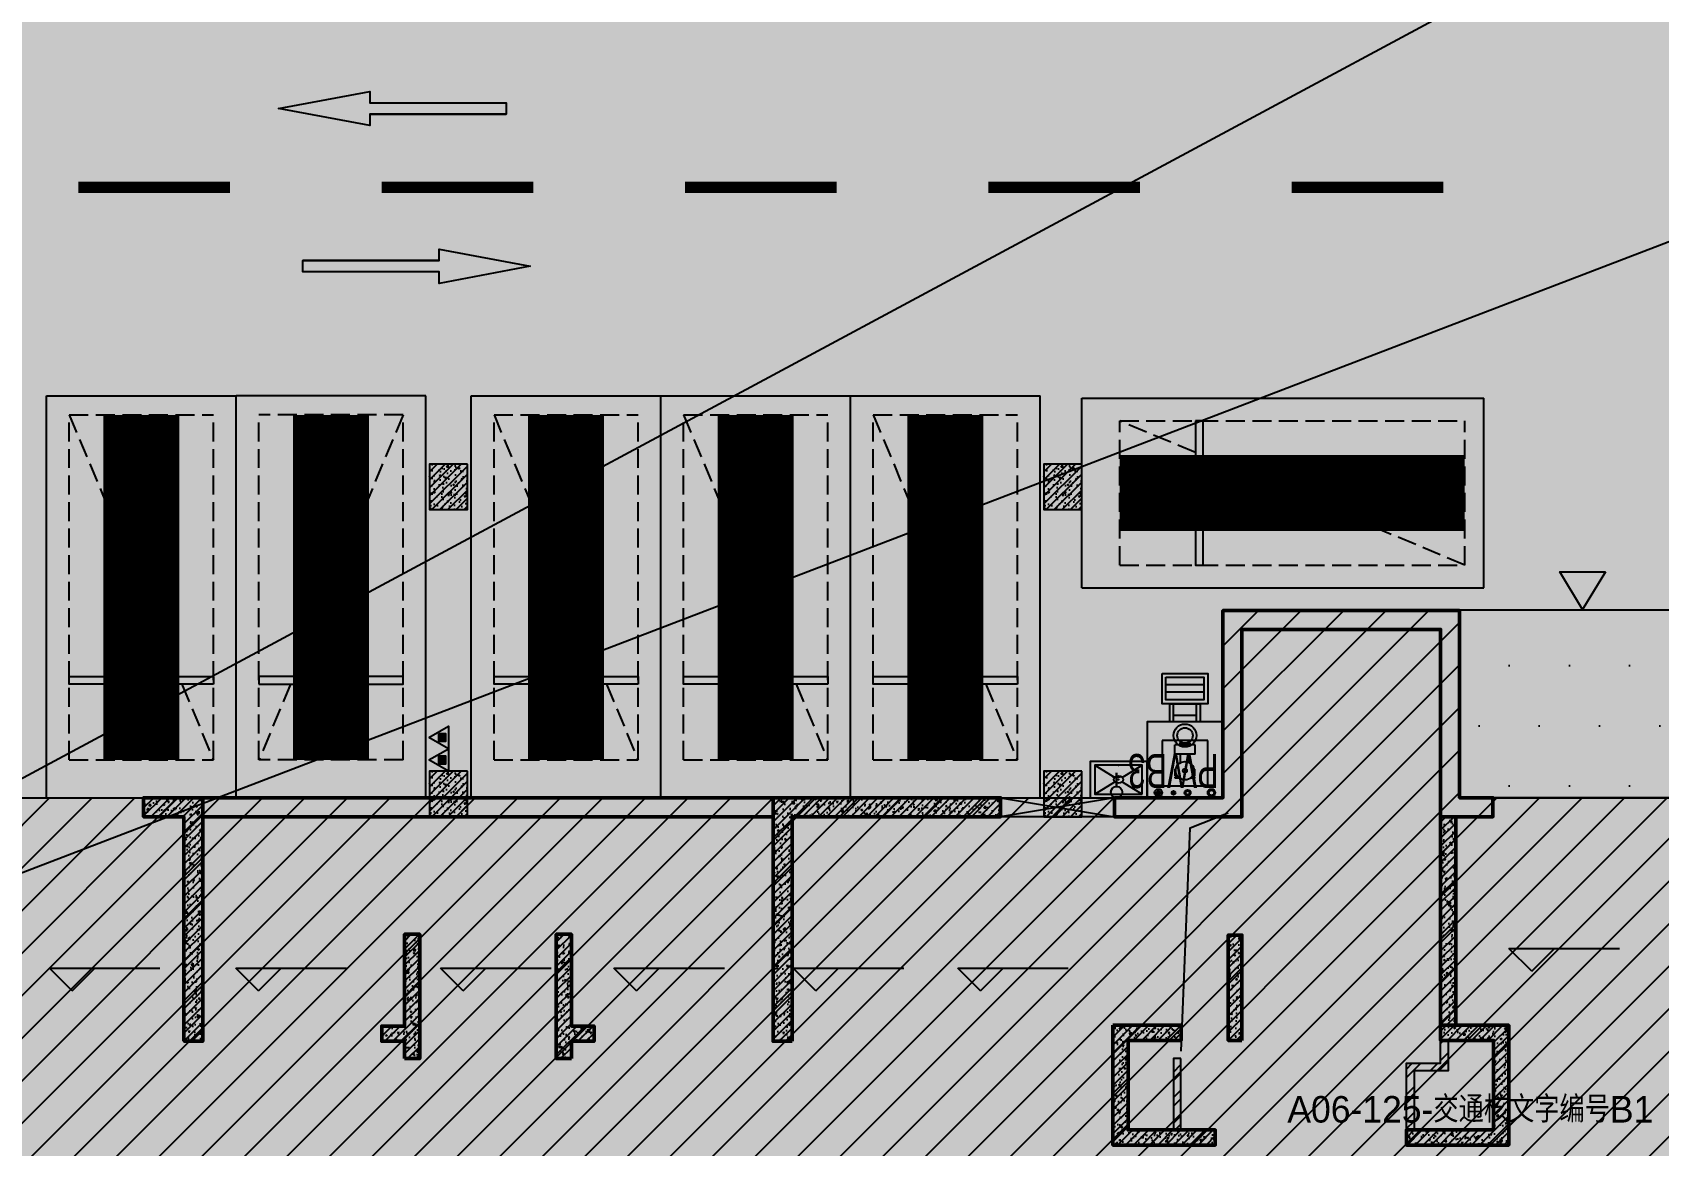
# Model space of a CAD drawing. Extents: x -1338203 to 1886333, y -530034 to 1031844.
# Drawn here: x 762772 to 784210, y 186844 to 201521 of the extents above; entities that cross this region are included whole.
import ezdxf

# ---------------------------------------------------------------- set-up
doc = ezdxf.new("R2010")
doc.units = 0
doc.header["$LTSCALE"] = 1000
doc.header["$MEASUREMENT"] = 0
doc.linetypes.add('A-001-平面B2$0$__DASH', pattern=[0.35, 0.25, -0.1])
for name, color, linetype in [('0P-EQUIP-CW', 7, 'Continuous'), ('0P-PIPE-CW', 3, 'Continuous'), ('A-001-平面参照B1$0$0A-ELEV-PATT', 8, 'Continuous'), ('A-001-平面参照B1$0$AUDIT_D_220531184525-2', 40, 'Continuous'), ('A-06-平面B1$0$0A-A-SYMB-ELEV', 150, 'Continuous'), ('A-06-平面B1$0$0A-S-WALL', 255, 'Continuous'), ('A-125-交通核B1(5#6#)$0$0A-E-EVTR', 2, 'Continuous'), ('A-125-交通核B1(5#6#)$0$0A-O-HOLE', 52, 'Continuous'), ('p-a-regular', 5, 'Continuous'), ('S-06-墙柱B1_1$0$0S-CW-HATCH', 251, 'Continuous'), ('S-06-墙柱B1_1$0$0S-CW-HATCH-UP', 251, 'Continuous'), ('S-06-墙柱B1_1$0$0S-S-HOLE', 55, 'Continuous'), ('S001地下一墙柱$0$S001地下一墙柱$0$0S-CC-LINE', 52, 'Continuous'), ('S001地下一墙柱$0$S001地下一墙柱$0$0S-CW-HATCH', 251, 'Continuous'), ('S001地下一墙柱$0$S001地下一墙柱$0$0S-CW-HATCH-UP', 251, 'Continuous'), ('中心线', 42, 'Continuous'), ('地面指向箭头', 7, 'Continuous'), ('负一层消火栓$0$0P-EQUIP-FH', 7, 'Continuous'), ('负一层集水坑及排水沟$0$P001-预留预埋-B1$0$0A-O-FIXT', 6, 'Continuous'), ('负一层集水坑及排水沟$0$P001-预留预埋-B1$0$0P-EQUIP-WW', 7, 'Continuous'), ('负一层集水坑及排水沟$0$P001-预留预埋-B1$0$A-001-平面B1$0$0A-A-HATH', 8, 'Continuous'), ('负一层集水坑及排水沟$0$P001-预留预埋-B1$0$A-001-平面B1$0$0A-P-ROOF-DRAN', 190, 'Continuous'), ('负一层集水坑及排水沟$0$P001-预留预埋-B1$0$P001-预留预埋-B1$0$0P-EQUIP-WW', 7, 'Continuous')]:
    doc.layers.add(name, color=color, linetype=linetype)
for name, color, linetype, plot in [('A-125-交通核B1(5#6#)$0$AAD-A-MARK', 6, 'Continuous', False), ('A06-125-交通核文字编号B1$0$AAD-A-MARK', 6, 'Continuous', False), ('A06-125-交通核文字编号B1$0$AAD-A-XM', 6, 'Continuous', False), ('AAD-A-PROOF', 30, 'Continuous', False), ('负一层消火栓$0$AAD-A-MODIFY_20230609', 201, 'Continuous', False)]:
    doc.layers.add(name, color=color, linetype=linetype, plot=plot)
doc.layers.add('p-a-regular-narrow', color=7, linetype='Continuous', true_color=0x9600ff)
doc.layers.add('p-a-wall', color=7, linetype='Continuous', lineweight=50)
doc.layers.add('p-h-walkable', color=7, linetype='Continuous', lineweight=70, true_color=0xf0f0f0)
doc.styles.add('A06-125-交通核文字编号B1$0$AAD-TXT', font='aad-txt.shx', dxfattribs={"width": 0.7, "bigfont": 'aad-hztxt.shx'})
doc.styles.add('负一层集水坑及排水沟$0$P001-预留预埋-B1$0$P001-预留预埋-B1$0$AAD-TXT', font='AAD-TXT.shx', dxfattribs={"width": 0.7, "height": 3, "bigfont": 'AAD-HZTXT.shx'})
pattern_1 = [(45, (0, 0), (-168.38, 168.38), []), (45, (112.25, 0), (-168.38, 168.38), [])]
pattern_2 = [(45, (-164697.56, 574717.22), (-53.0330086, 53.0330086), []), (50, (-164697.56, 574717.22), (215.178055, -18.82564), [22.5, -247.5]), (355, (-164697.56, 574717.22), (-41.6254, 225.65764), [18, -198]), (100.4514, (-164679.63, 574715.65), (173.552815, 206.831863), [19.122057, -210.342634]), (46.1842, (-164697.56, 574777.22), (320.172315, -49.655704), [33.75, -371.25]), (96.6356, (-164670.88, 574773.08), (280.39881, 292.23536), [28.68309, -315.5139]), (351.1842, (-164697.56, 574777.22), (280.39858, 292.23558), [27, -297]), (21, (-164667.56, 574762.22), (179.072116, -120.785667), [22.5, -247.5]), (326, (-164667.56, 574762.22), (72.9946, 217.545014), [18, -198]), (71.4514, (-164652.64, 574752.15), (252.06679, 96.75915), [19.122057, -210.342634]), (37.5, (-164697.56, 574717.22), (3.6479566, 99.868156), [0, -195.6, 0, -201, 0, -198.75]), (7.5, (-164697.56, 574717.22), (78.920861, 118.323514), [0, -114.6, 0, -191.1, 0, -75.75]), (327.5, (-164764.46, 574717.22), (160.146731, -6.7664615), [0, -75, 0, -234, 0, -310.5]), (317.5, (-164794.46, 574717.22), (174.95585, 30.031495), [0, -97.5, 0, -155.4, 0, -220.5])]

# ---------------------------------------------------------------- blocks, each defined once
blk = doc.blocks.new('A-001-平面参照B1')
at = {"layer": 'A-001-平面参照B1$0$0A-ELEV-PATT'}
h = blk.add_hatch(dxfattribs=at)
h.set_pattern_fill('DOTS', color=256, scale=500)
h.set_pattern_definition([(0, (-766365.4, -306889.1), (396.875, 793.75), [0, -793.75])])
h.paths.add_polyline_path([(15221, -115457), (18011, -115457), (18011, -112987), (15221, -112987)])
at = {"layer": 'A-001-平面参照B1$0$AUDIT_D_220531184525-2'}
blk.add_lwpolyline([(15221, -115457), (18011, -115457), (18011, -112987), (15221, -112987), (15221, -115457)], dxfattribs=at)
blk = doc.blocks.new('负一层集水坑及排水沟$0$P001-预留预埋-B1$0$$lvtry$00000191')
at = {"color": 0}
for p, q in [((-250, -50, 0), (-39, -219, 0)), ((39, -219, 0), (250, -50, 0)), ((-250, -450, 0), (-39, -281, 0)), ((39, -281, 0), (250, -450, 0))]:
    blk.add_line(p, q, dxfattribs=at)
at = {"color": 0, "elevation": 0}
for points in [[(300, -500), (300, 0), (-300, 0), (-300, -500)], [(250, -450), (250, -50), (-250, -50), (-250, -450)]]:
    blk.add_lwpolyline(points, close=True, dxfattribs=at)
at = {"color": 0}
blk.add_circle((0, -250, 0), 50, dxfattribs=at)
for p in [(0, -50, 0), (0, -250, 0)]:
    blk.add_point(p, dxfattribs=at)
blk = doc.blocks.new('负一层集水坑及排水沟$0$P001-预留预埋-B1$0$EREF')
at = {"layer": '负一层集水坑及排水沟$0$P001-预留预埋-B1$0$P001-预留预埋-B1$0$0P-EQUIP-WW'}
for p, q in [((81104, 163835), (81104, 163235)), ((81704, 163835), (81104, 163835)), ((81704, 163235), (81704, 163835)), ((81748, 163902), (81730, 163920)), ((81767, 163905), (81733, 163939)), ((81777, 163917), (81745, 163949)), ((81274, 163735), (81337, 163735)), ((81274, 163735), (81274, 163719)), ((81274, 163719), (81317, 163719)), ((81274, 163706), (81306, 163706)), ((81274, 163706), (81274, 163615)), ((81274, 163615), (81285, 163615)), ((81471, 163735), (81534, 163735)), ((81491, 163719), (81534, 163719)), ((81502, 163706), (81534, 163706)), ((81523, 163615), (81534, 163615)), ((81534, 163735), (81534, 163719)), ((81534, 163706), (81534, 163615)), ((81270, 163416), (81538, 163416)), ((81270, 163416), (81270, 163295)), ((81345, 163529), (81345, 163416)), ((81463, 163529), (81463, 163416)), ((81538, 163416), (81538, 163295)), ((81104, 163235), (81704, 163235)), ((81270, 163295), (81538, 163295)), ((81328, 163289), (81480, 163289)), ((81328, 163289), (81328, 163280)), ((81328, 163280), (81480, 163280)), ((81345, 163295), (81345, 163289)), ((81345, 163280), (81345, 163252)), ((81463, 163295), (81463, 163289)), ((81463, 163280), (81463, 163252)), ((81480, 163289), (81480, 163280))]:
    blk.add_line(p, q, dxfattribs=at)
blk.add_lwpolyline([(80904, 163992), (80904, 162992), (81904, 162992), (81904, 163992)], close=True, dxfattribs=at)
for centre, radius in [((81054, 163926), 50), ((81054, 163926), 35), ((81369, 163926), 40), ((81369, 163926), 25), ((81554, 163926), 25), ((81554, 163926), 15), ((81754, 163926), 50), ((81754, 163926), 25), ((81404, 163635), 121), ((81404, 163635), 27), ((81404, 163170), 151), ((81404, 163170), 102)]:
    blk.add_circle(centre, radius, dxfattribs=at)
at = {"layer": '负一层集水坑及排水沟$0$P001-预留预埋-B1$0$P001-预留预埋-B1$0$0P-EQUIP-WW', "style": '负一层集水坑及排水沟$0$P001-预留预埋-B1$0$P001-预留预埋-B1$0$AAD-TXT', "width": 0.7}
blk.add_text('PWB3', height=450, dxfattribs=at).set_placement((80962, 163414, 3000))
blk = doc.blocks.new('负一层集水坑及排水沟$0$A$C2D5B4FF3')
at = {"layer": '负一层集水坑及排水沟$0$P001-预留预埋-B1$0$A-001-平面B1$0$0A-A-HATH'}
h = blk.add_hatch(dxfattribs=at)
h.set_pattern_fill('STEEL', color=256, scale=150, angle=495)
h.set_pattern_definition([(180, (-208180, -40365.8), (-2e-05, -238.125), []), (180, (-208264.19, -40450), (-2e-05, -238.125), [])])
h.paths.add_polyline_path([(50, 328), (350, 328), (350, 0), (50, 0)])
at = {"layer": '负一层集水坑及排水沟$0$P001-预留预埋-B1$0$0P-EQUIP-WW'}
for p, q in [((450, 491), (-50, 491)), ((450, 391), (-50, 391))]:
    blk.add_line(p, q, dxfattribs=at)
for points in [[(-100, 641), (500, 641), (500, 241), (-100, 241)], [(-50, 591), (450, 591), (450, 291), (-50, 291)]]:
    blk.add_lwpolyline(points, close=True, dxfattribs=at)
at = {"layer": '负一层集水坑及排水沟$0$P001-预留预埋-B1$0$A-001-平面B1$0$0A-P-ROOF-DRAN'}
for points in [[(0, 0), (0, 241), (400, 241), (400, 0)], [(50, 241), (350, 241), (350, 0), (50, 0)]]:
    blk.add_lwpolyline(points, close=True, dxfattribs=at)
blk = doc.blocks.new('负一层集水坑及排水沟')
at = {"ltscale": 0.002}
blk.add_blockref('负一层集水坑及排水沟$0$A$C2D5B4FF3', (11401, -114460, 83850), dxfattribs=at)
at = {"rotation": 180}
blk.add_blockref('负一层集水坑及排水沟$0$P001-预留预埋-B1$0$EREF', (93005, 48532, 83850), dxfattribs=at)
at = {"layer": '负一层集水坑及排水沟$0$P001-预留预埋-B1$0$0A-O-FIXT', "xscale": 1.25, "yscale": 0.96}
blk.add_blockref('负一层集水坑及排水沟$0$P001-预留预埋-B1$0$$lvtry$00000191', (10726, -114980, 83850), dxfattribs=at)
blk = doc.blocks.new('负一层消火栓$0$$TwtSys$00000546')
h = blk.add_hatch()
h.set_pattern_fill('ANSI31', color=256, scale=200, style=0)
h.set_pattern_definition([(45, (-38543.802, -6670.83), (-17.67767, 17.67767), [])])
h.paths.add_polyline_path([(-65, 174), (65, 174), (65, 44), (-65, 44)])
for points in [[(0, 344), (-198, 0), (198, 0)], [(-65, 174), (65, 174), (65, 44), (-65, 44)]]:
    blk.add_lwpolyline(points, close=True)
blk = doc.blocks.new('负一层消火栓')
at = {"layer": '负一层消火栓$0$AAD-A-MODIFY_20230609', "color": 4}
blk.add_line((-30597, -129633), (108874, -54708), dxfattribs=at)
at = {"layer": '负一层消火栓$0$0P-EQUIP-FH', "xscale": -0.7500000000000013, "yscale": 0.7500000000000013, "zscale": 0.75, "rotation": 90}
for p in [(1891, -114664), (1891, -114961)]:
    blk.add_blockref('负一层消火栓$0$$TwtSys$00000546', p, dxfattribs=at)
blk = doc.blocks.new('$TwtSys$00000320')
at = {"const_width": 20}
for points in [[(0, 0), (0, -121)], [(-37, -83), (37, -83)]]:
    blk.add_lwpolyline(points, dxfattribs=at)
blk = doc.blocks.new('A$Cee0fc4ce')
at = {"layer": '0P-PIPE-CW', "linetype": 'Continuous'}
blk.add_circle((10700, -115385), 75, dxfattribs=at)
at = {"layer": '0P-EQUIP-CW', "xscale": 1.5, "yscale": 1.5, "zscale": 1.5, "rotation": 179.9999999999999}
blk.add_blockref('$TwtSys$00000320', (10700, -115310), dxfattribs=at)
blk = doc.blocks.new('直行')
at = {"layer": '地面指向箭头'}
blk.add_hatch(color=251, dxfattribs=at).paths.add_polyline_path([(-29241, 4059962), (-29466, 4058762), (-29316, 4058762), (-29316, 4056961), (-29166, 4056961), (-29166, 4058762), (-29016, 4058762)])
at = {"layer": '地面指向箭头', "color": 251}
blk.add_lwpolyline([(-29316, 4058762), (-29316, 4056961), (-29316, 4058762), (-29316, 4058762), (-29466, 4058762), (-29241, 4059962), (-29016, 4058762), (-29166, 4058762), (-29166, 4056961), (-29316, 4056961), (-29316, 4056961)], dxfattribs=at)
blk = doc.blocks.new('A$C9cb663f1')
at = {"layer": '中心线', "color": 251, "const_width": 150}
for points in [[(350728, -162282), (352728, -162282)], [(354728, -162282), (356728, -162282)], [(358728, -162282), (360728, -162282)], [(362728, -162282), (364728, -162282)], [(366728, -162282), (368728, -162282)]]:
    blk.add_lwpolyline(points, dxfattribs=at)
at = {"layer": '地面指向箭头', "color": 251}
for p, rotation in [((4413333, -132000), 90), ((-3703273, -192564), 270)]:
    blk.add_blockref('直行', p, dxfattribs=dict(at, rotation=rotation))
blk = doc.blocks.new('A$C488321c4')
at = {"layer": '地面指向箭头'}
h = blk.add_hatch(color=251, dxfattribs=at)
h.dxf.hatch_style = 1
h.paths.add_polyline_path([(370864, -167351), (370564, -167851), (370264, -167351)])
at = {"layer": '地面指向箭头', "color": 251, "flags": 128}
blk.add_lwpolyline([(370864, -167351), (370564, -167851), (370264, -167351), (370864, -167351)], dxfattribs=at)
blk = doc.blocks.new('A-125-交通核B1(5#6#)')
h = blk.add_hatch()
h.set_pattern_fill('ANSI32', color=256, scale=50)
h.set_pattern_definition(pattern_1)
h.paths.add_polyline_path([(1360, 4310), (1260, 4310), (1260, 5190), (1710, 5190), (1710, 5490), (1810, 5490), (1810, 5090), (1360, 5090)])
h = blk.add_hatch()
h.set_pattern_fill('ANSI32', color=256, scale=50)
h.set_pattern_definition(pattern_1)
h.paths.add_polyline_path([(-1713, 5250), (-1810, 5250), (-1810, 4310), (-1713, 4310)])
for points in [[(1360, 4310), (1260, 4310), (1260, 5190), (1710, 5190), (1710, 5490), (1810, 5490), (1810, 5090), (1360, 5090)], [(-1713, 5250), (-1810, 5250), (-1810, 4310), (-1713, 4310)]]:
    blk.add_lwpolyline(points, close=True)
at = {"layer": 'A-125-交通核B1(5#6#)$0$0A-E-EVTR'}
for p, q in [((900, 2475), (-900, 2475)), ((-900, 2475), (-900, 675)), ((900, 675), (-900, 2475)), ((900, 2475), (-900, 675)), ((900, 675), (900, 2475)), ((-900, 675), (900, 675)), ((540, 450), (-540, 450)), ((-540, 450), (-540, 225)), ((540, 225), (540, 450)), ((-540, 225), (540, 225))]:
    blk.add_line(p, q, dxfattribs=at)
at = {"layer": 'A-125-交通核B1(5#6#)$0$0A-O-HOLE', "flags": 128}
blk.add_lwpolyline([(-1710, 5350), (-1593, 8294), (-1090, 8490)], dxfattribs=at)
at = {"layer": 'A-125-交通核B1(5#6#)$0$AAD-A-MARK'}
for q in [(0, 200), (200, 0)]:
    blk.add_line((0, 0), q, dxfattribs=at)
blk.add_circle((0, 0), 100, dxfattribs=at)
blk = doc.blocks.new('A06-125-交通核文字编号B1')
at = {"layer": 'A06-125-交通核文字编号B1$0$AAD-A-MARK'}
for q in [(0, 200), (200, 0)]:
    blk.add_line((0, 0), q, dxfattribs=at)
blk.add_circle((0, 0), 100, dxfattribs=at)
at = {"layer": 'A06-125-交通核文字编号B1$0$AAD-A-XM', "style": 'A06-125-交通核文字编号B1$0$AAD-TXT'}
blk.add_text('A06-125-交通核文字编号B1', height=350, dxfattribs=at).set_placement((-310, 4407))
blk = doc.blocks.new('A-06-平面B1')
at = {"layer": 'A-06-平面B1$0$0A-A-SYMB-ELEV'}
for p, q in [((24612, 6402), (24312, 6702)), ((24312, 6702), (25771, 6702)), ((24612, 6402), (24912, 6702)), ((5367, 6144), (5067, 6444)), ((5067, 6444), (6525, 6444)), ((5367, 6144), (5667, 6444)), ((7824, 6144), (7524, 6444)), ((7524, 6444), (8983, 6444)), ((7824, 6144), (8124, 6444)), ((10523, 6144), (10223, 6444)), ((10223, 6444), (11682, 6444)), ((10523, 6144), (10823, 6444)), ((12809, 6144), (12509, 6444)), ((12509, 6444), (13967, 6444)), ((12809, 6144), (13109, 6444)), ((15174, 6144), (14874, 6444)), ((14874, 6444), (16332, 6444)), ((15174, 6144), (15474, 6444)), ((17344, 6144), (17044, 6444)), ((17044, 6444), (18502, 6444)), ((17344, 6144), (17644, 6444))]:
    blk.add_line(p, q, dxfattribs=at)
at = {"layer": 'A-06-平面B1$0$0A-S-WALL'}
for name in ['A-125-交通核B1(5#6#)', 'A06-125-交通核文字编号B1']:
    blk.add_blockref(name, (21700, 0), dxfattribs=at)

msp = doc.modelspace()

# ---------------------------------------------------------------- hatches: boundary and pattern name
at = {"ltscale": 0.002}
h = msp.add_hatch(dxfattribs=at)
h.set_pattern_fill('ANSI31', color=8, scale=250)
h.set_pattern_definition([(45, (321361.53, 273455.2), (-280.633, 280.633), [])])
h.paths.add_polyline_path([(753816.6, 180574.4), (754891.6, 180574.4), (754891.6, 183199.3), (752961.6, 183199.3), (752961.6, 186304.3), (752761.6, 186304.3), (752761.8, 191429.2), (756766.6, 191429.2), (756766.6, 193899.3), (759886.6, 193899.3), (759886.6, 191429.3), (774336.6, 191429.3), (774336.6, 191429.3), (778466.6, 191429.3), (778466.3, 193899.3), (781586.3, 193899.3), (781586.6, 191429.3), (798966.6, 191429.3), (798966.6, 193899.3), (802086.6, 193899.3), (802086.6, 192329.3), (806216.6, 192329.3), (806216.6, 191429.3), (808016.6, 191429.3), (808016.6, 189629.3), (810876.6, 189629.3), (810876.6, 186429.3), (811676.6, 186429.3), (811676.6, 183876), (812576.6, 183876), (812576.6, 180449.3), (804086.6, 180449.3), (804086.6, 179449.3), (804236.6, 179449.3), (804236.6, 179049.3), (797616.6, 179049.3), (797616.6, 179449.3), (797766.6, 179449.3), (797766.6, 180449.3), (782786.6, 180449.3), (782786.6, 179449.3), (782936.6, 179449.3), (782936.6, 179049.3), (776316.6, 179049.3), (776316.6, 179449.3), (776466.6, 179449.3), (776466.6, 180449.3), (761086.6, 180449.3), (761086.6, 179449.3), (761236.6, 179449.3), (761236.6, 179049.3), (753816.6, 179049.3)])
at = {"layer": 'p-h-walkable', "ltscale": 0.002}
h = msp.add_hatch(color=256, dxfattribs=at)
h.dxf.hatch_style = 1
h.paths.add_polyline_path([(633826.6, 244460.7), (640276.6, 244575.6), (640576.6, 234544.8), (645576.7, 234544.6), (645576.7, 209278.9), (732355.9, 209029), (732355.1, 235229.9), (738506.7, 235229.9), (738506.6, 268838.9), (732734.3, 268838.9), (732734.3, 272898.9), (711963.1, 272898.9), (711963.1, 278984.7), (717256.7, 278984.7), (717256.7, 284049), (733571.6, 284135.6), (733996.6, 290449.1), (739216.6, 290449.1), (739766.6, 284299.1), (754626.6, 284299.1), (755296.6, 290449.1), (760516.6, 290449.1), (760816.6, 283049.1), (760816.3, 275879.2), (775122.6, 275879.2), (776006.6, 274138.9), (776006.6, 259429.1), (778716.6, 259429.1), (778716.6, 238849.1), (783416.6, 238849.1), (783416.6, 237229.1), (782066.6, 237229.1), (782066.6, 234429.1), (779546.6, 234429.1), (779546.6, 237129.1), (773916.6, 237129.1), (773916.6, 243229.1), (764306.6, 243225.6), (764306.6, 236639.1), (760766.6, 236639.1), (760766.6, 234429.1), (758246.6, 234429.1), (758246.6, 238649.1), (762116.6, 238649.1), (762116.6, 243225.6), (748656.6, 243225.6), (748756.3, 207529.1), (800106.6, 207528.9), (800206.7, 201639.7), (812908.2, 202239.1), (812576.6, 180449.3), (744206, 180449.3), (744206, 173439), (728556.7, 173439), (728556.6, 122289.1), (746356.6, 122289.1), (750916.6, 132325.6), (842896.6, 132325.6), (843211.6, 121345.6), (839116.6, 121345.6), (839116.6, 93449.1), (864906.6, 93449.1), (864906.6, 79694), (875856.6, 74929.1), (875856.6, 65749.1), (834560.6, 65749.1), (839142.9, 28436.3), (869465.5, 32160.2), (871163.4, 18334), (873704.3, 18646.1), (877328.9, 5540.2), (761876.2, -8638.5), (761133.2, 2082.3), (764950.9, 5291.5), (763253.1, 19116.3), (799242.7, 23536.1), (793807.6, 65749.1), (750756.6, 65749.1), (751556.6, 81645.6), (636016.6, 81645.6), (636016.6, 96345.6), (629416.6, 96345.6), (629416.6, 118203.2), (622306.6, 118203.2), (622286.6, 139083.2), (644406.6, 137003.2), (644406.6, 129968.2), (656656.6, 129968.2), (656406.6, 138083.2), (712156.6, 138083.2), (711856.6, 184449.1), (581811.6, 184349.1), (581826.6, 197199.1), (585876.6, 197449.1), (585976.6, 209279), (629226.6, 209578.9), (628926.8, 236145.4), (633826.6, 236145.6)])
at = {"layer": 'S-06-墙柱B1_1$0$0S-CW-HATCH'}
h = msp.add_hatch(color=256, dxfattribs=at)
h.dxf.hatch_style = 1
h.paths.add_polyline_path([(777036.6, 191428.9), (778466.6, 191429.1), (778466.6, 193899.1), (781586.6, 193899.1), (781586.6, 191429.1), (782026.6, 191429.1), (782026.6, 191179.1), (781336.6, 191179.1), (781336.6, 193649.1), (778716.6, 193649.1), (778716.6, 191179.1), (777036.6, 191178.9)])
h = msp.add_hatch(color=256, dxfattribs=at)
h.dxf.hatch_style = 1
h.paths.add_polyline_path([(764766.6, 188219.1), (764766.6, 191179.1), (764236.6, 191179.1), (764236.6, 191429.1), (765016.6, 191429.1), (765016.6, 188219.1)])
h = msp.add_hatch(color=256, dxfattribs=at)
h.dxf.hatch_style = 1
h.paths.add_polyline_path([(765016.6, 191429.1), (772536.6, 191429.1), (772536.6, 191179.1), (765016.6, 191179.1)])
h = msp.add_hatch(color=256, dxfattribs=at)
h.dxf.hatch_style = 1
h.paths.add_polyline_path([(772786.6, 188219.1), (772786.6, 191179.1), (775536.6, 191179.1), (775536.6, 191429.1), (772536.6, 191429.1), (772536.6, 188219.1)])
h = msp.add_hatch(color=256, dxfattribs=at)
h.dxf.hatch_style = 1
h.paths.add_polyline_path([(781536.6, 191179.1), (781336.6, 191179.1), (781336.6, 188429.1), (781536.6, 188429.1)])
h = msp.add_hatch(color=256, dxfattribs=at)
h.dxf.hatch_style = 1
h.paths.add_polyline_path([(767676.6, 187989.1), (767676.6, 188219.1), (767376.6, 188219.1), (767376.6, 188419.1), (767676.6, 188419.1), (767676.6, 189629.1), (767876.6, 189629.1), (767876.6, 187989.1)])
h = msp.add_hatch(color=256, dxfattribs=at)
h.dxf.hatch_style = 1
h.paths.add_polyline_path([(769876.6, 187989.1), (769876.6, 188219.1), (770176.6, 188219.1), (770176.6, 188419.1), (769876.6, 188419.1), (769876.6, 189629.1), (769676.6, 189629.1), (769676.6, 187989.1)])
h = msp.add_hatch(color=256, dxfattribs=at)
h.dxf.hatch_style = 1
h.paths.add_polyline_path([(778716.6, 188229.1), (778536.6, 188229.1), (778536.6, 189619.1), (778716.6, 189619.1)])
h = msp.add_hatch(color=256, dxfattribs=at)
h.dxf.hatch_style = 1
h.paths.add_polyline_path([(777016.6, 188429.1), (777016.6, 186849.1), (778366.6, 186849.1), (778366.6, 187049.1), (777216.6, 187049.1), (777216.6, 188229.1), (777916.6, 188229.1), (777916.6, 188429.1)])
h = msp.add_hatch(color=256, dxfattribs=at)
h.dxf.hatch_style = 1
h.paths.add_polyline_path([(782036.6, 187049.1), (780886.6, 187049.1), (780886.6, 186849.1), (782236.6, 186849.1), (782236.6, 188429.1), (781336.6, 188429.1), (781336.6, 188229.1), (782036.6, 188229.1)])
at = {"layer": 'S-06-墙柱B1_1$0$0S-CW-HATCH-UP'}
h = msp.add_hatch(dxfattribs=at)
h.set_pattern_fill('钢筋混凝土', color=256, scale=30)
h.set_pattern_definition(pattern_2)
h.paths.add_polyline_path([(777036.6, 191428.9), (778466.6, 191429.1), (778466.6, 193899.1), (781586.6, 193899.1), (781586.6, 191429.1), (782026.6, 191429.1), (782026.6, 191179.1), (781336.6, 191179.1), (781336.6, 193649.1), (778716.6, 193649.1), (778716.6, 191179.1), (777036.6, 191178.9)])
h = msp.add_hatch(dxfattribs=at)
h.set_pattern_fill('钢筋混凝土', color=256, scale=30)
h.set_pattern_definition(pattern_2)
h.paths.add_polyline_path([(764766.6, 188219.1), (764766.6, 191179.1), (764236.6, 191179.1), (764236.6, 191429.1), (765016.6, 191429.1), (765016.6, 188219.1)])
h = msp.add_hatch(dxfattribs=at)
h.set_pattern_fill('钢筋混凝土', color=256, scale=30)
h.set_pattern_definition([(45, (-4327060.57, 819107.91), (-53.0330086, 53.0330086), []), (50, (-4327060.57, 819107.9), (215.178055, -18.8256405), [22.5, -247.5]), (355, (-4327060.57, 819107.9), (-41.6254, 225.65764), [18, -198]), (100.4514, (-4327042.64, 819106.34), (173.5528145, 206.831863), [19.122057, -210.342634]), (46.1842, (-4327060.57, 819167.9), (320.172315, -49.655704), [33.75, -371.25]), (96.6356, (-4327033.9, 819163.77), (280.398812, 292.235361), [28.683086, -315.5139]), (351.1842, (-4327060.57, 819167.9), (280.398584, 292.23558), [27, -297]), (21, (-4327030.57, 819152.9), (179.0721156, -120.785667), [22.5, -247.5]), (326, (-4327030.57, 819152.9), (72.9946, 217.5450135), [18, -198]), (71.4514, (-4327015.65, 819142.84), (252.0667886, 96.759149), [19.122057, -210.342634]), (37.5, (-4327060.57, 819107.91), (3.6479566, 99.8681561), [0, -195.6, 0, -201, 0, -198.75]), (7.5, (-4327060.57, 819107.91), (78.9208612, 118.3235136), [0, -114.6, 0, -191.1, 0, -75.75]), (327.5, (-4327127.47, 819107.91), (160.1467309, -6.7664615), [0, -75, 0, -234, 0, -310.5]), (317.5, (-4327157.47, 819107.91), (174.9558508, 30.0314947), [0, -97.5, 0, -155.4, 0, -220.5])])
h.paths.add_polyline_path([(765016.6, 191429.1), (772536.6, 191429.1), (772536.6, 191179.1), (765016.6, 191179.1)])
h = msp.add_hatch(dxfattribs=at)
h.set_pattern_fill('钢筋混凝土', color=256, scale=30)
h.set_pattern_definition(pattern_2)
h.paths.add_polyline_path([(772786.6, 188219.1), (772786.6, 191179.1), (775536.6, 191179.1), (775536.6, 191429.1), (772536.6, 191429.1), (772536.6, 188219.1)])
h = msp.add_hatch(dxfattribs=at)
h.set_pattern_fill('钢筋混凝土', color=256, scale=30)
h.set_pattern_definition(pattern_2)
h.paths.add_polyline_path([(781536.6, 191179.1), (781336.6, 191179.1), (781336.6, 188429.1), (781536.6, 188429.1)])
h = msp.add_hatch(dxfattribs=at)
h.set_pattern_fill('钢筋混凝土', color=256, scale=30)
h.set_pattern_definition(pattern_2)
h.paths.add_polyline_path([(767676.6, 187989.1), (767676.6, 188219.1), (767376.6, 188219.1), (767376.6, 188419.1), (767676.6, 188419.1), (767676.6, 189629.1), (767876.6, 189629.1), (767876.6, 187989.1)])
h = msp.add_hatch(dxfattribs=at)
h.set_pattern_fill('钢筋混凝土', color=256, scale=30)
h.set_pattern_definition(pattern_2)
h.paths.add_polyline_path([(769876.6, 187989.1), (769876.6, 188219.1), (770176.6, 188219.1), (770176.6, 188419.1), (769876.6, 188419.1), (769876.6, 189629.1), (769676.6, 189629.1), (769676.6, 187989.1)])
h = msp.add_hatch(dxfattribs=at)
h.set_pattern_fill('钢筋混凝土', color=256, scale=30)
h.set_pattern_definition([(45, (-4327060.57, 819107.91), (-53.0330086, 53.0330086), []), (50, (-4327060.57, 819107.9), (215.178055, -18.8256405), [22.5, -247.5]), (355, (-4327060.57, 819107.9), (-41.6254, 225.65764), [18, -198]), (100.4514, (-4327042.64, 819106.34), (173.5528145, 206.831863), [19.122057, -210.342634]), (46.1842, (-4327060.57, 819167.9), (320.172315, -49.655704), [33.75, -371.25]), (96.6356, (-4327033.9, 819163.77), (280.398812, 292.235361), [28.683086, -315.5139]), (351.1842, (-4327060.57, 819167.9), (280.398584, 292.23558), [27, -297]), (21, (-4327030.57, 819152.9), (179.0721156, -120.785667), [22.5, -247.5]), (326, (-4327030.57, 819152.9), (72.9946, 217.5450135), [18, -198]), (71.4514, (-4327015.65, 819142.84), (252.0667886, 96.759149), [19.122057, -210.342634]), (37.5, (-4327060.57, 819107.91), (3.6479566, 99.8681561), [0, -195.6, 0, -201, 0, -198.75]), (7.5, (-4327060.57, 819107.91), (78.9208612, 118.3235136), [0, -114.6, 0, -191.1, 0, -75.75]), (327.5, (-4327127.47, 819107.91), (160.1467309, -6.7664615), [0, -75, 0, -234, 0, -310.5]), (317.5, (-4327157.47, 819107.91), (174.9558508, 30.0314947), [0, -97.5, 0, -155.4, 0, -220.5])])
h.paths.add_polyline_path([(778716.6, 188229.1), (778536.6, 188229.1), (778536.6, 189619.1), (778716.6, 189619.1)])
h = msp.add_hatch(dxfattribs=at)
h.set_pattern_fill('钢筋混凝土', color=256, scale=30)
h.set_pattern_definition(pattern_2)
h.paths.add_polyline_path([(777016.6, 188429.1), (777016.6, 186849.1), (778366.6, 186849.1), (778366.6, 187049.1), (777216.6, 187049.1), (777216.6, 188229.1), (777916.6, 188229.1), (777916.6, 188429.1)])
h = msp.add_hatch(dxfattribs=at)
h.set_pattern_fill('钢筋混凝土', color=256, scale=30)
h.set_pattern_definition(pattern_2)
h.paths.add_polyline_path([(782036.6, 187049.1), (780886.6, 187049.1), (780886.6, 186849.1), (782236.6, 186849.1), (782236.6, 188429.1), (781336.6, 188429.1), (781336.6, 188229.1), (782036.6, 188229.1)])
at = {"layer": 'S001地下一墙柱$0$S001地下一墙柱$0$0S-CW-HATCH'}
h = msp.add_hatch(color=256, dxfattribs=at)
h.dxf.hatch_style = 1
h.paths.add_polyline_path([(768506.6, 195829.1), (768006.6, 195829.1), (768006.6, 195229.1), (768506.6, 195229.1)])
h = msp.add_hatch(color=256, dxfattribs=at)
h.dxf.hatch_style = 1
h.paths.add_polyline_path([(776606.6, 195829.1), (776106.6, 195829.1), (776106.6, 195229.1), (776606.6, 195229.1)])
h = msp.add_hatch(color=256, dxfattribs=at)
h.dxf.hatch_style = 1
h.paths.add_polyline_path([(768506.6, 191779.1), (768006.6, 191779.1), (768006.6, 191179.1), (768506.6, 191179.1)])
h = msp.add_hatch(color=256, dxfattribs=at)
h.dxf.hatch_style = 1
h.paths.add_polyline_path([(776606.6, 191779.1), (776106.6, 191779.1), (776106.6, 191179.1), (776606.6, 191179.1)])
at = {"layer": 'S001地下一墙柱$0$S001地下一墙柱$0$0S-CW-HATCH-UP'}
h = msp.add_hatch(dxfattribs=at)
h.set_pattern_fill('钢筋混凝土', color=256, scale=30)
h.set_pattern_definition([(45, (800817.33, 204780.8), (-53.03301, 53.03301), []), (50, (800817.33, 204780.8), (215.1781, -18.8256), [22.5, -247.5]), (355, (800817.33, 204780.8), (-41.6254, 225.6576), [18, -198]), (100.4514, (800835.26, 204779.23), (173.5528, 206.8319), [19.122, -210.3426]), (46.1842, (800817.33, 204840.8), (320.1723, -49.6557), [33.75, -371.25]), (96.6356, (800844, 204836.66), (280.3988, 292.2354), [28.683, -315.514]), (351.1842, (800817.33, 204840.8), (280.3986, 292.2356), [27, -297]), (21, (800847.33, 204825.8), (179.0721, -120.7857), [22.5, -247.5]), (326, (800847.33, 204825.8), (72.9946, 217.545), [18, -198]), (71.4514, (800862.25, 204815.73), (252.0668, 96.7591), [19.122, -210.3426]), (37.5, (800817.33, 204780.8), (3.64796, 99.86816), [0, -195.6, 0, -201, 0, -198.75]), (7.5, (800817.33, 204780.8), (78.92086, 118.3235), [0, -114.6, 0, -191.1, 0, -75.75]), (327.5, (800750.43, 204780.8), (160.14673, -6.76646), [0, -75, 0, -234, 0, -310.5]), (317.5, (800720.43, 204780.8), (174.95585, 30.0315), [0, -97.5, 0, -155.4, 0, -220.5])])
h.paths.add_polyline_path([(768506.6, 195829.1), (768006.6, 195829.1), (768006.6, 195229.1), (768506.6, 195229.1)])
h = msp.add_hatch(dxfattribs=at)
h.set_pattern_fill('钢筋混凝土', color=256, scale=30)
h.set_pattern_definition([(45, (808917.33, 204780.8), (-53.03301, 53.03301), []), (50, (808917.33, 204780.8), (215.1781, -18.8256), [22.5, -247.5]), (355, (808917.33, 204780.8), (-41.6254, 225.6576), [18, -198]), (100.4514, (808935.26, 204779.23), (173.5528, 206.8319), [19.122, -210.3426]), (46.1842, (808917.33, 204840.8), (320.1723, -49.6557), [33.75, -371.25]), (96.6356, (808944, 204836.66), (280.3988, 292.2354), [28.683, -315.514]), (351.1842, (808917.33, 204840.8), (280.3986, 292.2356), [27, -297]), (21, (808947.33, 204825.8), (179.0721, -120.7857), [22.5, -247.5]), (326, (808947.33, 204825.8), (72.9946, 217.545), [18, -198]), (71.4514, (808962.25, 204815.74), (252.0668, 96.7591), [19.122, -210.3426]), (37.5, (808917.33, 204780.8), (3.64796, 99.86816), [0, -195.6, 0, -201, 0, -198.75]), (7.5, (808917.33, 204780.8), (78.92086, 118.3235), [0, -114.6, 0, -191.1, 0, -75.75]), (327.5, (808850.43, 204780.8), (160.14673, -6.76646), [0, -75, 0, -234, 0, -310.5]), (317.5, (808820.43, 204780.8), (174.95585, 30.0315), [0, -97.5, 0, -155.4, 0, -220.5])])
h.paths.add_polyline_path([(776606.6, 195829.1), (776106.6, 195829.1), (776106.6, 195229.1), (776606.6, 195229.1)])
h = msp.add_hatch(dxfattribs=at)
h.set_pattern_fill('钢筋混凝土', color=256, scale=30)
h.set_pattern_definition([(45, (800817.33, 200730.8), (-53.03301, 53.03301), []), (50, (800817.33, 200730.8), (215.1781, -18.8256), [22.5, -247.5]), (355, (800817.33, 200730.8), (-41.6254, 225.6576), [18, -198]), (100.4514, (800835.26, 200729.23), (173.5528, 206.8319), [19.122, -210.3426]), (46.1842, (800817.33, 200790.8), (320.1723, -49.6557), [33.75, -371.25]), (96.6356, (800844, 200786.66), (280.3988, 292.2354), [28.683, -315.514]), (351.1842, (800817.33, 200790.8), (280.3986, 292.2356), [27, -297]), (21, (800847.33, 200775.8), (179.0721, -120.7857), [22.5, -247.5]), (326, (800847.33, 200775.8), (72.9946, 217.545), [18, -198]), (71.4514, (800862.25, 200765.74), (252.0668, 96.7591), [19.122, -210.3426]), (37.5, (800817.33, 200730.8), (3.64796, 99.86816), [0, -195.6, 0, -201, 0, -198.75]), (7.5, (800817.33, 200730.8), (78.92086, 118.3235), [0, -114.6, 0, -191.1, 0, -75.75]), (327.5, (800750.43, 200730.8), (160.14673, -6.76646), [0, -75, 0, -234, 0, -310.5]), (317.5, (800720.43, 200730.8), (174.95585, 30.0315), [0, -97.5, 0, -155.4, 0, -220.5])])
h.paths.add_polyline_path([(768506.6, 191779.1), (768006.6, 191779.1), (768006.6, 191179.1), (768506.6, 191179.1)])
h = msp.add_hatch(dxfattribs=at)
h.set_pattern_fill('钢筋混凝土', color=256, scale=30)
h.set_pattern_definition([(45, (808917.33, 200730.8), (-53.03301, 53.03301), []), (50, (808917.33, 200730.8), (215.1781, -18.8256), [22.5, -247.5]), (355, (808917.33, 200730.8), (-41.6254, 225.6576), [18, -198]), (100.4514, (808935.26, 200729.23), (173.5528, 206.8319), [19.122, -210.3426]), (46.1842, (808917.33, 200790.8), (320.1723, -49.6557), [33.75, -371.25]), (96.6356, (808944, 200786.66), (280.3988, 292.2354), [28.683, -315.514]), (351.1842, (808917.33, 200790.8), (280.3986, 292.2356), [27, -297]), (21, (808947.33, 200775.8), (179.0721, -120.7857), [22.5, -247.5]), (326, (808947.33, 200775.8), (72.9946, 217.545), [18, -198]), (71.4514, (808962.25, 200765.74), (252.0668, 96.7591), [19.122, -210.3426]), (37.5, (808917.33, 200730.8), (3.64796, 99.86816), [0, -195.6, 0, -201, 0, -198.75]), (7.5, (808917.33, 200730.8), (78.92086, 118.3235), [0, -114.6, 0, -191.1, 0, -75.75]), (327.5, (808850.43, 200730.8), (160.14673, -6.76646), [0, -75, 0, -234, 0, -310.5]), (317.5, (808820.43, 200730.8), (174.95585, 30.0315), [0, -97.5, 0, -155.4, 0, -220.5])])
h.paths.add_polyline_path([(776606.6, 191779.1), (776106.6, 191779.1), (776106.6, 191179.1), (776606.6, 191179.1)])

# ---------------------------------------------------------------- linework, layer by layer
for p, q in [((762957, 191429), (762957, 196729)), ((762957, 196729), (765457, 196729)), ((765457, 191429), (765457, 196729)), ((765457, 191429), (765457, 196729)), ((767957, 196729), (765457, 196729)), ((767957, 191429), (767957, 196729)), ((768556.5, 191429), (768556.5, 196729)), ((768556.5, 196729), (771056.5, 196729)), ((771056.5, 191429), (771056.5, 196729)), ((771056.5, 191429), (771056.5, 196729)), ((771056.5, 196729), (773556.5, 196729)), ((773556.5, 191429), (773556.5, 196729)), ((773556.5, 191429), (773556.5, 196729)), ((773556.5, 196729), (776056.5, 196729)), ((776056.5, 191429), (776056.5, 196729)), ((776606.5, 196698.9), (781906.5, 196698.9)), ((776606.5, 194198.9), (776606.5, 196698.9)), ((781906.5, 194198.9), (781906.5, 196698.9)), ((776606.5, 194198.9), (781906.5, 194198.9)), ((762957, 191429), (765457, 191429)), ((767957, 191429), (765457, 191429)), ((768556.5, 191429), (771056.5, 191429)), ((771056.5, 191429), (773556.5, 191429)), ((773556.5, 191429), (776056.5, 191429))]:
    msp.add_line(p, q)
at = {"linetype": 'A-001-平面B2$0$__DASH'}
for p, q in [((763257, 196479), (765157, 196479)), ((763257, 191929), (763257, 196479)), ((765157, 191929), (765157, 196479)), ((767657, 196479), (765757, 196479)), ((765757, 191929), (765757, 196479)), ((767657, 191929), (767657, 196479)), ((768856.5, 196479), (770756.5, 196479)), ((768856.5, 191929), (768856.5, 196479)), ((770756.5, 191929), (770756.5, 196479)), ((771356.5, 196479), (773256.5, 196479)), ((771356.5, 191929), (771356.5, 196479)), ((773256.5, 191929), (773256.5, 196479)), ((773856.5, 196479), (775756.5, 196479)), ((773856.5, 191929), (773856.5, 196479)), ((775756.5, 191929), (775756.5, 196479)), ((777106.5, 194498.9), (777106.5, 196398.9)), ((777106.5, 196398.9), (781656.5, 196398.9)), ((781656.5, 194498.9), (781656.5, 196398.9)), ((777106.5, 194498.9), (781656.5, 194498.9)), ((763257, 191929), (765157, 191929)), ((767657, 191929), (765757, 191929)), ((768856.5, 191929), (770756.5, 191929)), ((771356.5, 191929), (773256.5, 191929)), ((773856.5, 191929), (775756.5, 191929))]:
    msp.add_line(p, q, dxfattribs=at)
for points in [[(763257, 196479), (765157, 191929)], [(767657, 196479), (765757, 191929)], [(768856.5, 196479), (770756.5, 191929)], [(771356.5, 196479), (773256.5, 191929)], [(773856.5, 196479), (775756.5, 191929)], [(781656.5, 194498.9), (777106.5, 196398.9)]]:
    msp.add_lwpolyline(points, dxfattribs=at)
for points in [[(778106.5, 196398.9), (778106.5, 194498.9), (778206.5, 194498.9), (778206.5, 196398.9)], [(765157, 192929), (763257, 192929), (763257, 193029), (765157, 193029)], [(765757, 192929), (767657, 192929), (767657, 193029), (765757, 193029)], [(770756.5, 192929), (768856.5, 192929), (768856.5, 193029), (770756.5, 193029)], [(773256.5, 192929), (771356.5, 192929), (771356.5, 193029), (773256.5, 193029)], [(775756.5, 192929), (773856.5, 192929), (773856.5, 193029), (775756.5, 193029)]]:
    msp.add_lwpolyline(points, close=True)
at = {"color": 3, "elevation": 83850, "flags": 128}
msp.add_lwpolyline([(759886.6, 191429.3), (774336.6, 191429.3), (774336.6, 191429.3), (778466.6, 191429.3), (778466.3, 193899.3), (781586.3, 193899.3), (781586.6, 191429.3), (798966.6, 191429.3)], dxfattribs=at)
at = {"layer": 'AAD-A-PROOF', "color": 241, "ltscale": 0.002}
msp.add_line((733583.1, 179308.3), (916777.7, 249530.2), dxfattribs=at)
at = {"layer": 'p-a-regular', "ltscale": 0.002, "const_width": 1000}
for points in [[(764207, 191929), (764207, 196479)], [(766707, 191929), (766707, 196479)], [(769806.5, 191929), (769806.5, 196479)], [(774806.5, 191929), (774806.5, 196479)], [(777106.5, 195448.9), (781656.5, 195448.9)]]:
    msp.add_lwpolyline(points, dxfattribs=at)
at = {"layer": 'p-a-regular-narrow', "ltscale": 0.002, "const_width": 1000}
msp.add_lwpolyline([(772306.5, 191929), (772306.5, 196479)], dxfattribs=at)
at = {"layer": 'p-a-wall', "flags": 128}
for points in [[(777036.6, 191428.9), (778466.6, 191429.1), (778466.6, 193899.1), (781586.6, 193899.1), (781586.6, 191429.1), (782026.6, 191429.1), (782026.6, 191179.1), (781336.6, 191179.1), (781336.6, 193649.1), (778716.6, 193649.1), (778716.6, 191179.1), (777036.6, 191178.9)], [(764766.6, 188219.1), (764766.6, 191179.1), (764236.6, 191179.1), (764236.6, 191429.1), (765016.6, 191429.1), (765016.6, 188219.1)], [(765016.6, 191429.1), (772536.6, 191429.1), (772536.6, 191179.1), (765016.6, 191179.1)], [(772786.6, 188219.1), (772786.6, 191179.1), (775536.6, 191179.1), (775536.6, 191429.1), (772536.6, 191429.1), (772536.6, 188219.1)], [(781536.6, 191179.1), (781336.6, 191179.1), (781336.6, 188429.1), (781536.6, 188429.1)], [(767676.6, 187989.1), (767676.6, 188219.1), (767376.6, 188219.1), (767376.6, 188419.1), (767676.6, 188419.1), (767676.6, 189629.1), (767876.6, 189629.1), (767876.6, 187989.1)], [(769876.6, 187989.1), (769876.6, 188219.1), (770176.6, 188219.1), (770176.6, 188419.1), (769876.6, 188419.1), (769876.6, 189629.1), (769676.6, 189629.1), (769676.6, 187989.1)], [(778716.6, 188229.1), (778536.6, 188229.1), (778536.6, 189619.1), (778716.6, 189619.1)], [(777016.6, 188429.1), (777016.6, 186849.1), (778366.6, 186849.1), (778366.6, 187049.1), (777216.6, 187049.1), (777216.6, 188229.1), (777916.6, 188229.1), (777916.6, 188429.1)], [(782036.6, 187049.1), (780886.6, 187049.1), (780886.6, 186849.1), (782236.6, 186849.1), (782236.6, 188429.1), (781336.6, 188429.1), (781336.6, 188229.1), (782036.6, 188229.1)]]:
    msp.add_lwpolyline(points, close=True, dxfattribs=at)
at = {"layer": 'S-06-墙柱B1_1$0$0S-S-HOLE'}
msp.add_lwpolyline([(775536.6, 191429.1), (777036.6, 191429.1), (777036.6, 191178.8), (775536.6, 191178.8)], close=True, dxfattribs=at)
for points in [[(777036.6, 191429.1), (775536.6, 191178.8)], [(775536.6, 191429.1), (777036.6, 191178.8)]]:
    msp.add_lwpolyline(points, dxfattribs=at)
at = {"layer": 'S001地下一墙柱$0$S001地下一墙柱$0$0S-CC-LINE'}
for points in [[(768506.6, 195829.1), (768006.6, 195829.1), (768006.6, 195229.1), (768506.6, 195229.1)], [(776606.6, 195829.1), (776106.6, 195829.1), (776106.6, 195229.1), (776606.6, 195229.1)], [(768506.6, 191779.1), (768006.6, 191779.1), (768006.6, 191179.1), (768506.6, 191179.1)], [(776606.6, 191779.1), (776106.6, 191779.1), (776106.6, 191179.1), (776606.6, 191179.1)]]:
    msp.add_lwpolyline(points, close=True, dxfattribs=at)

# ---------------------------------------------------------------- block references
for name, p in [('A-001-平面参照B1', (766365.4, 306889.1)), ('A$Cee0fc4ce', (766365.5, 306889.1))]:
    msp.add_blockref(name, p)
at = {"ltscale": 0.002}
for name, p in [('负一层消火栓', (766365.4, 306889.1)), ('负一层集水坑及排水沟', (766365.4, 306889.1)), ('A$C488321c4', (412646.2, 361761.3)), ('A$C9cb663f1', (412646.2, 361761.3)), ('A-06-平面B1', (757926.6, 182739.1, 83850))]:
    msp.add_blockref(name, p, dxfattribs=at)

doc.saveas('drawing.dxf')
